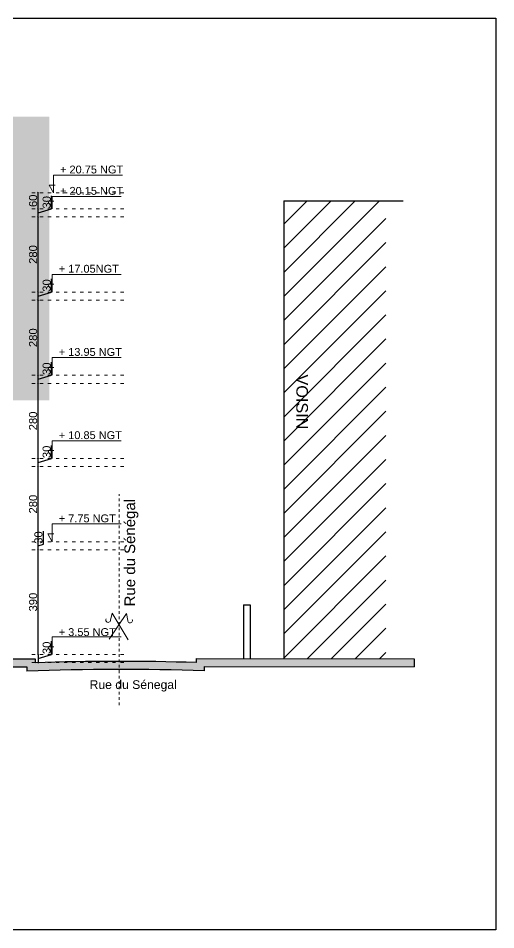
# Model space of a CAD drawing. Header units: millimetres. Extents: x 2804 to 3317, y 6834 to 7064.
# Drawn here: x 2922.94 to 2940.72, y 7024.47 to 7058.43 of the extents above; entities that cross this region are included whole.
import ezdxf

# ---------------------------------------------------------------- set-up
doc = ezdxf.new("R2010")
doc.units = ezdxf.units.MM
doc.header["$PDMODE"] = 1
doc.linetypes.add('ACAD_ISO03W100', pattern=[30, 12, -18])
doc.linetypes.add('PK200', pattern=[0.6, 0.3, -0.3])
for name, color, linetype, lineweight in [('cotatio', 255, 'Continuous', 13), ('cotation', 3, 'Continuous', 30), ('PORT-FEN', 2, 'Continuous', 0), ('structure grt', 150, 'Continuous', 0), ('TAXTE', 255, 'Continuous', 20), ('TopoAlt_T', 3, 'Continuous', 30), ('zin fenetre', 141, 'Continuous', 15), ('zin fin', 6, 'Continuous', 9), ('Zin inter', 80, 'ACAD_ISO03W100', 5), ('Zin mur', 30, 'Continuous', 30)]:
    doc.layers.add(name, color=color, linetype=linetype, lineweight=lineweight)
doc.layers.add('zin hatch mur', color=8, linetype='Continuous')
doc.layers.add('zin texte', color=33, linetype='Continuous')
doc.styles.add('ARIAL', font='arial.ttf')
doc.styles.get("Standard").update_dxf_attribs({"font": 'arial.ttf'})
doc.dimstyles.new('cotation 100', dxfattribs={"dimtxt": 0.2, "dimasz": 0.04, "dimexe": 0, "dimexo": 0, "dimgap": 0.03, "dimtad": 1, "dimdec": 0, "dimlfac": 100, "dimdsep": 46, "dimtxsty": 'ARIAL', "dimblk": 'OBLIQUE', "dimcen": 0.09, "dimse1": 1, "dimse2": 1, "dimclrd": 256, "dimclre": 256, "dimclrt": 256, "dimadec": 3, "dimazin": 2, "dimtfac": 1, "dimtdec": 0, "dimtofl": 0, "dimtmove": 1, "dimatfit": 3, "dimfxl": 0, "dimtolj": 1, "dimtzin": 0, "dimlwd": -1, "dimlwe": -1, "dimarcsym": 0})

# ---------------------------------------------------------------- blocks, each defined once
blk = doc.blocks.new('_Oblique')
at = {"color": 0, "linetype": 'ByBlock', "lineweight": -2}
blk.add_line((-0.5, -0.5), (0.5, 0.5), dxfattribs=at)
blk = doc.blocks.new('*D648')
at = {"layer": 'cotation', "transparency": 16777216}
blk.add_line((2923.675743763013, 7034.725042665042), (2923.675743763013, 7038.625042665042), dxfattribs=at)
at = {"layer": 'Defpoints', "color": 0, "transparency": 16777216}
for p in [(2923.675743763013, 7038.625042665042), (2926.864800648017, 7038.625042665042), (2926.864800648017, 7034.725042665042)]:
    blk.add_point(p, dxfattribs=at)
at = {"layer": 'cotation', "transparency": 16777216, "xscale": 0.04, "yscale": 0.04, "zscale": 0.04}
for p, rotation in [((2923.675743763013, 7038.625042665042), 90), ((2923.675743763013, 7034.725042665042), 270)]:
    blk.add_blockref('_Oblique', p, dxfattribs=dict(at, rotation=rotation))
at = {"layer": 'cotation', "transparency": 16777216, "insert": (2923.492469547461, 7036.67504266504), "char_height": 0.3, "attachment_point": 5, "rotation": 90, "style": 'ARIAL'}
blk.add_mtext('\\A1;390', dxfattribs=at)
blk = doc.blocks.new('*D649')
at = {"layer": 'cotation', "transparency": 16777216}
for p, q in [((2923.874017978565, 7038.834524929708), (2923.874017978565, 7039.323037890144)), ((2923.675743763013, 7038.625042665042), (2923.675743763013, 7038.925042665042)), ((2923.675743763013, 7038.775042665043), (2923.874017978565, 7038.834524929708))]:
    blk.add_line(p, q, dxfattribs=at)
at = {"layer": 'Defpoints', "color": 0, "transparency": 16777216}
for p in [(2923.675743763009, 7038.925042665042), (2923.675743763013, 7038.925042665042), (2926.864800648017, 7038.625042665042)]:
    blk.add_point(p, dxfattribs=at)
at = {"layer": 'cotation', "transparency": 16777216, "xscale": 0.04, "yscale": 0.04, "zscale": 0.04}
for p, rotation in [((2923.675743763013, 7038.925042665042), 90), ((2923.675743763013, 7038.625042665042), 270)]:
    blk.add_blockref('_Oblique', p, dxfattribs=dict(at, rotation=rotation))
at = {"layer": 'cotation', "transparency": 16777216, "insert": (2923.690743763014, 7039.078781409923), "char_height": 0.3, "attachment_point": 5, "rotation": 90, "style": 'ARIAL'}
blk.add_mtext('\\A1;30', dxfattribs=at)
blk = doc.blocks.new('*D650')
at = {"layer": 'cotation', "transparency": 16777216}
blk.add_line((2923.675743763013, 7038.925042665042), (2923.675743763013, 7041.725042665043), dxfattribs=at)
at = {"layer": 'Defpoints', "color": 0, "transparency": 16777216}
for p in [(2923.675743763009, 7041.725042665043), (2923.675743763013, 7041.725042665043), (2923.675743763009, 7038.925042665042)]:
    blk.add_point(p, dxfattribs=at)
at = {"layer": 'cotation', "transparency": 16777216, "xscale": 0.04, "yscale": 0.04, "zscale": 0.04}
for p, rotation in [((2923.675743763013, 7041.725042665043), 90), ((2923.675743763013, 7038.925042665042), 270)]:
    blk.add_blockref('_Oblique', p, dxfattribs=dict(at, rotation=rotation))
at = {"layer": 'cotation', "transparency": 16777216, "insert": (2923.492571866697, 7040.32504266504), "char_height": 0.3, "attachment_point": 5, "rotation": 90, "style": 'ARIAL'}
blk.add_mtext('\\A1;280', dxfattribs=at)
blk = doc.blocks.new('*D651')
at = {"layer": 'cotation', "transparency": 16777216}
for p, q in [((2924.18056640967, 7042.02648945904), (2924.18056640967, 7042.515002419476)), ((2923.675743763013, 7041.875042665043), (2924.18056640967, 7042.02648945904)), ((2923.675743763013, 7041.725042665043), (2923.675743763013, 7042.025042665044))]:
    blk.add_line(p, q, dxfattribs=at)
at = {"layer": 'Defpoints', "color": 0, "transparency": 16777216}
for p in [(2923.675743763009, 7042.025042665044), (2923.675743763013, 7042.025042665044), (2923.675743763009, 7041.725042665043)]:
    blk.add_point(p, dxfattribs=at)
at = {"layer": 'cotation', "transparency": 16777216, "xscale": 0.04, "yscale": 0.04, "zscale": 0.04}
for p, rotation in [((2923.675743763013, 7042.025042665044), 90), ((2923.675743763013, 7041.725042665043), 270)]:
    blk.add_blockref('_Oblique', p, dxfattribs=dict(at, rotation=rotation))
at = {"layer": 'cotation', "transparency": 16777216, "insert": (2923.997292194119, 7042.270745939255), "char_height": 0.3, "attachment_point": 5, "rotation": 90, "style": 'ARIAL'}
blk.add_mtext('\\A1;30', dxfattribs=at)
blk = doc.blocks.new('*D652')
at = {"layer": 'cotation', "transparency": 16777216}
blk.add_line((2923.675743763013, 7042.025042665044), (2923.675743763013, 7044.825042665043), dxfattribs=at)
at = {"layer": 'Defpoints', "color": 0, "transparency": 16777216}
for p in [(2923.675743763009, 7044.825042665043), (2923.675743763013, 7044.825042665043), (2923.675743763009, 7042.025042665044)]:
    blk.add_point(p, dxfattribs=at)
at = {"layer": 'cotation', "transparency": 16777216, "xscale": 0.04, "yscale": 0.04, "zscale": 0.04}
for p, rotation in [((2923.675743763013, 7044.825042665043), 90), ((2923.675743763013, 7042.025042665044), 270)]:
    blk.add_blockref('_Oblique', p, dxfattribs=dict(at, rotation=rotation))
at = {"layer": 'cotation', "transparency": 16777216, "insert": (2923.492571866697, 7043.425042665041), "char_height": 0.3, "attachment_point": 5, "rotation": 90, "style": 'ARIAL'}
blk.add_mtext('\\A1;280', dxfattribs=at)
blk = doc.blocks.new('*D653')
at = {"layer": 'cotation', "transparency": 16777216}
for p, q in [((2924.18056640967, 7045.12648945904), (2924.18056640967, 7045.615002419477)), ((2923.675743763013, 7044.975042665043), (2924.18056640967, 7045.12648945904)), ((2923.675743763013, 7044.825042665043), (2923.675743763013, 7045.125042665043))]:
    blk.add_line(p, q, dxfattribs=at)
at = {"layer": 'Defpoints', "color": 0, "transparency": 16777216}
for p in [(2923.675743763009, 7045.125042665043), (2923.675743763013, 7045.125042665043), (2923.675743763009, 7044.825042665043)]:
    blk.add_point(p, dxfattribs=at)
at = {"layer": 'cotation', "transparency": 16777216, "xscale": 0.04, "yscale": 0.04, "zscale": 0.04}
for p, rotation in [((2923.675743763013, 7045.125042665043), 90), ((2923.675743763013, 7044.825042665043), 270)]:
    blk.add_blockref('_Oblique', p, dxfattribs=dict(at, rotation=rotation))
at = {"layer": 'cotation', "transparency": 16777216, "insert": (2923.997292194119, 7045.370745939255), "char_height": 0.3, "attachment_point": 5, "rotation": 90, "style": 'ARIAL'}
blk.add_mtext('\\A1;30', dxfattribs=at)
blk = doc.blocks.new('*D654')
at = {"layer": 'cotation', "transparency": 16777216}
blk.add_line((2923.675743763013, 7045.125042665043), (2923.675743763013, 7047.925042665043), dxfattribs=at)
at = {"layer": 'Defpoints', "color": 0, "transparency": 16777216}
for p in [(2923.675743763009, 7047.925042665043), (2923.675743763013, 7047.925042665043), (2923.675743763009, 7045.125042665043)]:
    blk.add_point(p, dxfattribs=at)
at = {"layer": 'cotation', "transparency": 16777216, "xscale": 0.04, "yscale": 0.04, "zscale": 0.04}
for p, rotation in [((2923.675743763013, 7047.925042665043), 90), ((2923.675743763013, 7045.125042665043), 270)]:
    blk.add_blockref('_Oblique', p, dxfattribs=dict(at, rotation=rotation))
at = {"layer": 'cotation', "transparency": 16777216, "insert": (2923.492571866697, 7046.52504266504), "char_height": 0.3, "attachment_point": 5, "rotation": 90, "style": 'ARIAL'}
blk.add_mtext('\\A1;280', dxfattribs=at)
blk = doc.blocks.new('*D655')
at = {"layer": 'cotation', "transparency": 16777216}
for p, q in [((2924.18056640967, 7048.226489459041), (2924.18056640967, 7048.715002419477)), ((2923.675743763013, 7048.075042665044), (2924.18056640967, 7048.226489459041)), ((2923.675743763013, 7047.925042665043), (2923.675743763013, 7048.225042665043))]:
    blk.add_line(p, q, dxfattribs=at)
at = {"layer": 'Defpoints', "color": 0, "transparency": 16777216}
for p in [(2923.675743763009, 7048.225042665043), (2923.675743763013, 7048.225042665043), (2923.675743763009, 7047.925042665043)]:
    blk.add_point(p, dxfattribs=at)
at = {"layer": 'cotation', "transparency": 16777216, "xscale": 0.04, "yscale": 0.04, "zscale": 0.04}
for p, rotation in [((2923.675743763013, 7048.225042665043), 90), ((2923.675743763013, 7047.925042665043), 270)]:
    blk.add_blockref('_Oblique', p, dxfattribs=dict(at, rotation=rotation))
at = {"layer": 'cotation', "transparency": 16777216, "insert": (2923.997292194119, 7048.470745939256), "char_height": 0.3, "attachment_point": 5, "rotation": 90, "style": 'ARIAL'}
blk.add_mtext('\\A1;30', dxfattribs=at)
blk = doc.blocks.new('*D656')
at = {"layer": 'cotation', "transparency": 16777216}
blk.add_line((2923.675743763013, 7048.225042665043), (2923.675743763013, 7051.025042665044), dxfattribs=at)
at = {"layer": 'Defpoints', "color": 0, "transparency": 16777216}
for p in [(2923.675743763009, 7051.025042665044), (2923.675743763013, 7051.025042665044), (2923.675743763009, 7048.225042665043)]:
    blk.add_point(p, dxfattribs=at)
at = {"layer": 'cotation', "transparency": 16777216, "xscale": 0.04, "yscale": 0.04, "zscale": 0.04}
for p, rotation in [((2923.675743763013, 7051.025042665044), 90), ((2923.675743763013, 7048.225042665043), 270)]:
    blk.add_blockref('_Oblique', p, dxfattribs=dict(at, rotation=rotation))
at = {"layer": 'cotation', "transparency": 16777216, "insert": (2923.492571866697, 7049.62504266504), "char_height": 0.3, "attachment_point": 5, "rotation": 90, "style": 'ARIAL'}
blk.add_mtext('\\A1;280', dxfattribs=at)
blk = doc.blocks.new('*D657')
at = {"layer": 'cotation', "transparency": 16777216}
for p, q in [((2924.18056640967, 7051.326489459041), (2924.18056640967, 7051.815002419477)), ((2923.675743763013, 7051.175042665044), (2924.18056640967, 7051.326489459041)), ((2923.675743763013, 7051.025042665044), (2923.675743763013, 7051.325042665044))]:
    blk.add_line(p, q, dxfattribs=at)
at = {"layer": 'Defpoints', "color": 0, "transparency": 16777216}
for p in [(2923.675743763009, 7051.325042665044), (2923.675743763013, 7051.325042665044), (2923.675743763009, 7051.025042665044)]:
    blk.add_point(p, dxfattribs=at)
at = {"layer": 'cotation', "transparency": 16777216, "xscale": 0.04, "yscale": 0.04, "zscale": 0.04}
for p, rotation in [((2923.675743763013, 7051.325042665044), 90), ((2923.675743763013, 7051.025042665044), 270)]:
    blk.add_blockref('_Oblique', p, dxfattribs=dict(at, rotation=rotation))
at = {"layer": 'cotation', "transparency": 16777216, "insert": (2923.997292194119, 7051.570745939256), "char_height": 0.3, "attachment_point": 5, "rotation": 90, "style": 'ARIAL'}
blk.add_mtext('\\A1;30', dxfattribs=at)
blk = doc.blocks.new('*D658')
at = {"layer": 'cotation', "transparency": 16777216}
blk.add_line((2923.675743763013, 7051.325042665044), (2923.675743763013, 7051.925042665044), dxfattribs=at)
at = {"layer": 'Defpoints', "color": 0, "transparency": 16777216}
for p in [(2923.335350347595, 7051.925042665044), (2923.675743763013, 7051.925042665044), (2923.675743763009, 7051.325042665044)]:
    blk.add_point(p, dxfattribs=at)
at = {"layer": 'cotation', "transparency": 16777216, "xscale": 0.04, "yscale": 0.04, "zscale": 0.04}
for p, rotation in [((2923.675743763013, 7051.925042665044), 90), ((2923.675743763013, 7051.325042665044), 270)]:
    blk.add_blockref('_Oblique', p, dxfattribs=dict(at, rotation=rotation))
at = {"layer": 'cotation', "transparency": 16777216, "insert": (2923.492571866697, 7051.625042665041), "char_height": 0.3, "attachment_point": 5, "rotation": 90, "style": 'ARIAL'}
blk.add_mtext('\\A1;60', dxfattribs=at)
blk = doc.blocks.new('*D659')
at = {"layer": 'cotation', "transparency": 16777216}
for p, q in [((2924.180566409669, 7034.726489459039), (2924.180566409669, 7035.215002419475)), ((2923.675743763012, 7034.575042665042), (2924.180566409669, 7034.726489459039)), ((2923.675743763012, 7034.725042665042), (2923.675743763012, 7034.425042665041))]:
    blk.add_line(p, q, dxfattribs=at)
at = {"layer": 'Defpoints', "color": 0, "transparency": 16777216}
for p in [(2923.675743763009, 7034.725042665042), (2923.675743763009, 7034.425042665041), (2923.675743763012, 7034.425042665041)]:
    blk.add_point(p, dxfattribs=at)
at = {"layer": 'cotation', "transparency": 16777216, "xscale": 0.04, "yscale": 0.04, "zscale": 0.04}
for p, rotation in [((2923.675743763012, 7034.725042665042), 90), ((2923.675743763012, 7034.425042665041), 270)]:
    blk.add_blockref('_Oblique', p, dxfattribs=dict(at, rotation=rotation))
at = {"layer": 'cotation', "transparency": 16777216, "insert": (2923.997292194118, 7034.970745939254), "char_height": 0.3, "attachment_point": 5, "rotation": 90, "style": 'ARIAL'}
blk.add_mtext('\\A1;30', dxfattribs=at)

msp = doc.modelspace()

# ---------------------------------------------------------------- hatches: boundary and pattern name
at = {"layer": 'cotation'}
h = msp.add_hatch(color=256, dxfattribs=at)
h.dxf.hatch_style = 1
h.set_gradient(color1=(213, 218, 220), tint=1, name='CURVED')
h.paths.add_polyline_path([(2921.672206718301, 7044.192526307046), (2924.098458726115, 7044.192526307046), (2924.098458726115, 7054.756176281254), (2890.609320327948, 7054.756176281254), (2890.609320327948, 7040.745183291719), (2893.947482356969, 7040.745183291719), (2893.947482356969, 7051.925253660517), (2921.468871584436, 7051.925042665041), (2921.468871584436, 7051.326715042419), (2921.672206718301, 7051.326715042419)])
at = {"layer": 'zin fin'}
h = msp.add_hatch(dxfattribs=at)
h.set_pattern_fill('ANSI31', color=256, scale=0.2)
h.set_pattern_definition([(45, (15.0811071473363, 40.71113266464727), (-0.4490128060534576, 0.4490128060534577), [])])
h.paths.add_polyline_path([(2932.82153936941, 7051.625040197526), (2936.626884706395, 7051.625042665041), (2936.626886387826, 7034.575008978081), (2932.821541050841, 7034.575006510566)])
at = {"layer": 'zin hatch mur'}
h = msp.add_hatch(color=256, dxfattribs=at)
h.dxf.hatch_style = 1
edge = h.paths.add_edge_path()
edge.add_line((2923.562869955933, 7034.566763064882), (2900.939585022842, 7034.566962073171))
edge.add_line((2900.939585022842, 7034.566962073171), (2892.589703300232, 7034.566993924292))
edge.add_line((2892.589703300232, 7034.566993924292), (2892.589702155997, 7034.266993924294))
edge.add_line((2892.589702155997, 7034.266993924294), (2900.938824995906, 7034.266962079794))
edge.add_line((2900.938824995906, 7034.266962079794), (2923.262719334356, 7034.266765672204))
edge.add_line((2923.262719334356, 7034.266765672204), (2923.262719334356, 7034.103338399991))
edge.add_arc((2926.687816155922, 6933.94031264656), 100.2215696161246, 88.18380979671002, 91.95847873376772, ccw=False)
edge.add_line((2929.86415747822, 7034.111535420987), (2929.86415747822, 7034.275015259568))
edge.add_line((2929.86415747822, 7034.275015259568), (2937.681193187954, 7034.26675258155))
edge.add_line((2937.681193187954, 7034.26675258155), (2937.681193466544, 7034.566752581541))
edge.add_line((2937.681193466544, 7034.566752581541), (2929.564308099797, 7034.575017139541))
edge.add_line((2929.564308099797, 7034.575017139541), (2929.564006856643, 7034.42184079146))
edge.add_arc((2926.703143333476, 6932.090567224332), 102.3712561707072, 88.39860567344292, 91.75801211464228)
edge.add_line((2923.562568712778, 7034.413638332564), (2923.562869955933, 7034.566763064882))

# ---------------------------------------------------------------- linework, layer by layer
at = {"layer": 'cotatio'}
for p, q in [((2926.970150492557, 7036.253740060859), (2926.328100108391, 7035.288862206059)), ((2926.430274369249, 7036.265192868264), (2926.372258684288, 7036.001991724074)), ((2926.430274369249, 7036.265192868264), (2927.030828159836, 7035.273954695355)), ((2926.970150492557, 7036.253740060859), (2927.016952030676, 7035.988315348371))]:
    msp.add_line(p, q, dxfattribs=at)
for centre, start, end in [((2926.285734461689, 7036.004438175764), 149.3824287314127, 358.380407168841), ((2927.103502162669, 7035.987090240556), 179.1890387035345, 28.18701704332425)]:
    msp.add_arc(centre, 0.0865588021645852, start, end, dxfattribs=at)
at = {"layer": 'PORT-FEN'}
for points in [[(2924.308903319848, 7052.214516729456), (2924.087104801617, 7052.214516729456), (2924.250353205835, 7051.92267314846), (2924.250353205835, 7052.584011813965), (2926.820631888515, 7052.584011813965), (2926.820631888515, 7052.584011813965)], [(2924.26186962555, 7051.616886246035), (2924.04007110732, 7051.616886246035), (2924.203319511537, 7051.32504266504), (2924.203319511537, 7051.791193008578), (2926.773598194218, 7051.791193008578), (2926.773598194218, 7051.791193008578)], [(2924.261869625549, 7048.516886246035), (2924.040071107319, 7048.516886246035), (2924.203319511536, 7048.22504266504), (2924.203319511536, 7048.886381330544), (2926.773598194217, 7048.886381330544), (2926.773598194217, 7048.886381330544)], [(2924.261869625549, 7045.416886246035), (2924.040071107319, 7045.416886246035), (2924.203319511536, 7045.125042665039), (2924.203319511536, 7045.786381330544), (2926.773598194217, 7045.786381330544), (2926.773598194217, 7045.786381330544)], [(2924.261869625549, 7042.316886246035), (2924.040071107319, 7042.316886246035), (2924.203319511536, 7042.02504266504), (2924.203319511536, 7042.686381330544), (2926.773598194217, 7042.686381330544), (2926.773598194217, 7042.686381330544)], [(2924.261869625549, 7039.216886246033), (2924.040071107319, 7039.216886246033), (2924.203319511536, 7038.925042665038), (2924.203319511536, 7039.586381330542), (2926.773598194217, 7039.586381330542), (2926.773598194217, 7039.586381330542)], [(2924.260751002132, 7035.010844494677), (2924.038952483901, 7035.010844494677), (2924.202200888119, 7034.719000913682), (2924.202200888119, 7035.380339579187), (2926.772479570799, 7035.380339579187), (2926.772479570799, 7035.380339579187)], [(2924.260751002132, 7035.010844494677), (2924.038952483901, 7035.010844494677), (2924.202200888119, 7034.719000913682), (2924.202200888119, 7035.380339579187), (2926.772479570799, 7035.380339579187), (2926.772479570799, 7035.380339579187)]]:
    msp.add_lwpolyline(points, dxfattribs=at)
at = {"layer": 'TopoAlt_T'}
msp.add_lwpolyline([(2940.717205709289, 7024.46651683486), (2888.093522442485, 7024.46651683486), (2888.093522442485, 7058.428286540213), (2940.717205709289, 7058.428286540213)], close=True, dxfattribs=at)
at = {"layer": 'zin fenetre', "linetype": 'PK200', "ltscale": 0.2}
msp.add_line((2926.691197886869, 7032.832793304074), (2926.691197886869, 7040.692497571467), dxfattribs=at)
at = {"layer": 'Zin inter', "ltscale": 0.01}
for p, q in [((2926.864800648017, 7051.925042665041), (2923.335350347594, 7051.925042665041)), ((2926.864800648017, 7051.32504266504), (2923.335350347594, 7051.32504266504)), ((2926.864800648017, 7051.02504266504), (2923.335350347594, 7051.02504266504)), ((2926.864800648017, 7048.225042665041), (2923.335350347594, 7048.225042665041)), ((2926.864800648017, 7047.925042665041), (2923.335350347594, 7047.925042665041)), ((2926.864800648017, 7045.125042665039), (2923.335350347594, 7045.125042665039)), ((2926.864800648017, 7044.825042665039), (2923.335350347594, 7044.825042665039)), ((2926.864800648017, 7042.025042665039), (2923.335350347594, 7042.025042665039)), ((2926.864800648017, 7041.725042665039), (2923.335350347594, 7041.725042665039)), ((2926.864800648016, 7038.925042665039), (2923.335350347593, 7038.925042665039)), ((2926.864800648016, 7038.625042665039), (2923.335350347593, 7038.625042665039)), ((2926.864800648016, 7034.725042665038), (2923.335350347593, 7034.725042665038)), ((2926.864800648016, 7034.425042665038), (2923.335350347593, 7034.425042665038))]:
    msp.add_line(p, q, dxfattribs=at)
at = {"layer": 'Zin mur'}
for p, q in [((2932.821540210125, 7051.625042665041), (2932.821540210125, 7034.575013636243)), ((2932.821540210125, 7051.625042665041), (2932.821540210125, 7051.02504266504)), ((2932.821540210125, 7051.625042665041), (2937.273913553658, 7051.625042665041)), ((2931.321540210125, 7036.56676071032), (2931.571540210125, 7036.566760390775)), ((2931.321540210125, 7036.56676071032), (2931.321540210125, 7034.575017132665)), ((2931.571540210125, 7036.566760390775), (2931.571540210125, 7034.575017132665)), ((2900.939886265997, 7034.566962072022), (2923.562719334355, 7034.566763065456)), ((2923.562719334355, 7034.566763065456), (2923.562719334355, 7034.413638331989)), ((2929.56415747822, 7034.575017132665), (2937.681193466544, 7034.566752581541)), ((2929.56415747822, 7034.575017132665), (2929.56415747822, 7034.421840798335)), ((2937.681193466544, 7034.566752581541), (2937.681193187954, 7034.26675258155)), ((2900.939883648074, 7034.266962072033), (2923.262719334356, 7034.266765671055)), ((2923.262719334356, 7034.266765671055), (2923.262719334356, 7034.103338398859)), ((2929.86415747822, 7034.27501525956), (2937.681190848621, 7034.266752581552)), ((2929.86415747822, 7034.27501525956), (2929.86415747822, 7034.111535420995))]:
    msp.add_line(p, q, dxfattribs=at)
for centre, radius, start, end in [((2926.679118293682, 6940.945114259527), 93.22084802575021, 88.04201709813532, 92.10027145214497), ((2926.691197886869, 6940.940738816607), 93.52523895647731, 88.23968017877051, 91.91693776376997)]:
    msp.add_arc(centre, radius, start, end, dxfattribs=at)

# ---------------------------------------------------------------- texts
at = {"layer": 'structure grt', "ltscale": 0.5, "char_height": 0.2925, "width": 20.61948268863488, "attachment_point": 1}
for s, insert in [('{\\C1;+ 20.75 NGT}', (2924.493965087909, 7052.938175894532)), ('{\\C1;+ 20.15 NGT}', (2924.493965087909, 7052.142721373944)), ('{\\C1;+ 17.05NGT}', (2924.446931393611, 7049.240545411111)), ('{\\C1;+ 13.95 NGT}', (2924.44693139361, 7046.140545411111)), ('{\\C1;+ 10.85 NGT}', (2924.44693139361, 7043.040545411111)), ('{\\C1;+ 7.75 NGT}', (2924.44693139361, 7039.940545411109)), ('{\\C1;+ 3.55 NGT}', (2924.445812770192, 7035.702973751116))]:
    msp.add_mtext(s, dxfattribs=dict(at, insert=insert))
at = {"layer": 'TAXTE'}
msp.add_text('Rue du Sénégal', height=0.4, rotation=90, dxfattribs=at).set_placement((2927.290780497687, 7036.513102079138))
at = {"layer": 'zin texte', "insert": (2933.724278249334, 7045.154511130017), "char_height": 0.4320000000000001, "attachment_point": 1, "rotation": 269.9999999999999}
msp.add_mtext_dynamic_manual_height_columns('VOISIN', width=34.10317098284077, gutter_width=12.5, heights=[0], dxfattribs=at)
at = {"layer": 'zin texte', "insert": (2925.595264508976, 7033.762956642447), "char_height": 0.324, "attachment_point": 1}
msp.add_mtext_dynamic_manual_height_columns('Rue du Sénegal', width=34.10317098284077, gutter_width=12.5, heights=[0], dxfattribs=at)

# ---------------------------------------------------------------- dimensions: what is measured, and where the dimension line sits
at = {"layer": 'cotation'}
for base, p1, p2, picture, middle in [((2923.675743763013, 7051.925042665044), (2923.675743763008, 7051.32504266504), (2923.335350347594, 7051.925042665041), '*D658', (2923.492571866697, 7051.625042665041)), ((2923.675743763013, 7051.325042665044), (2923.675743763008, 7051.02504266504), (2923.675743763008, 7051.32504266504), '*D657', (2923.997292194119, 7051.356489459038)), ((2923.675743763013, 7051.025042665044), (2923.675743763008, 7048.22504266504), (2923.675743763008, 7051.02504266504), '*D656', (2923.492571866697, 7049.62504266504)), ((2923.675743763013, 7048.225042665043), (2923.675743763008, 7047.92504266504), (2923.675743763008, 7048.22504266504), '*D655', (2923.997292194119, 7048.256489459038)), ((2923.675743763013, 7047.925042665043), (2923.675743763008, 7045.125042665039), (2923.675743763008, 7047.92504266504), '*D654', (2923.492571866697, 7046.52504266504)), ((2923.675743763013, 7045.125042665043), (2923.675743763008, 7044.825042665039), (2923.675743763008, 7045.125042665039), '*D653', (2923.997292194119, 7045.156489459037)), ((2923.675743763013, 7044.825042665043), (2923.675743763008, 7042.02504266504), (2923.675743763008, 7044.825042665039), '*D652', (2923.492571866697, 7043.425042665041)), ((2923.675743763013, 7042.025042665044), (2923.675743763008, 7041.72504266504), (2923.675743763008, 7042.02504266504), '*D651', (2923.997292194119, 7042.056489459037)), ((2923.675743763013, 7041.725042665043), (2923.675743763008, 7038.925042665039), (2923.675743763008, 7041.72504266504), '*D650', (2923.492571866697, 7040.32504266504)), ((2923.675743763013, 7038.925042665042), (2926.864800648016, 7038.625042665039), (2923.675743763008, 7038.925042665039), '*D649', (2923.690743763014, 7038.864524929705)), ((2923.675743763013, 7038.625042665042), (2926.864800648016, 7034.725042665038), (2926.864800648016, 7038.625042665039), '*D648', (2923.492469547461, 7036.67504266504)), ((2923.675743763012, 7034.425042665041), (2923.675743763008, 7034.725042665038), (2923.675743763008, 7034.425042665038), '*D659', (2923.997292194118, 7034.756489459036))]:
    dim = msp.add_linear_dim(base=base, p1=p1, p2=p2, angle=90, dimstyle='cotation 100', override={"dimtxt": 0.3}, dxfattribs=at)
    dim.commit()
    dim.dimension.update_dxf_attribs({"geometry": picture, "text_midpoint": middle})

doc.saveas('drawing.dxf')
